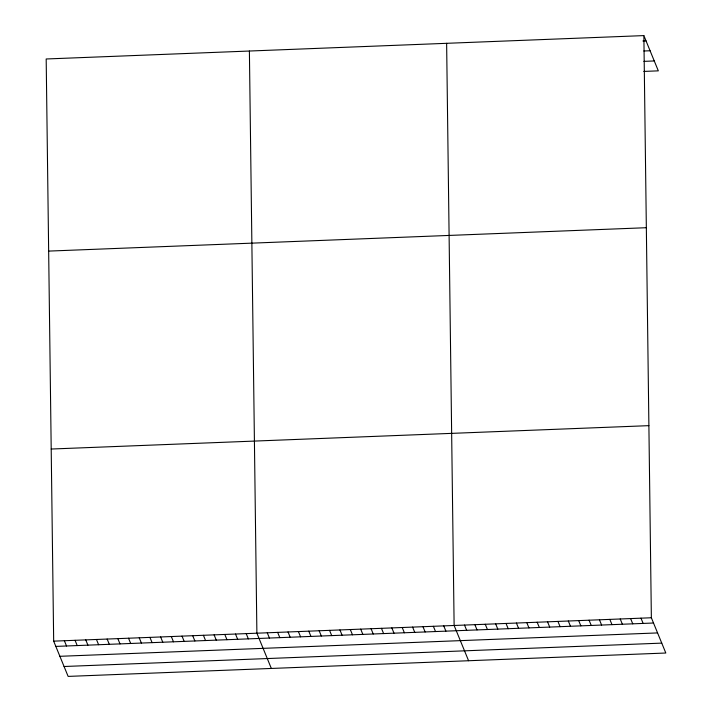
<?xml version="1.0" encoding="UTF-8"?>
<svg xmlns="http://www.w3.org/2000/svg" width="712" height="712" viewBox="0 0 712 712"><rect width="100%" height="100%" fill="white"/><g stroke="black" fill="none" stroke-linecap="round" stroke-linejoin="round"><path stroke-width="1.07" d="M643.871 35.6L46.182 58.98L53.676 641.147L68.129 676.4L665.818 653.02L651.364 617.767L643.871 35.6L658.324 70.853L643.79 71.422M642.909 40.976L646.024 40.86M643.853 50.997L650.083 50.757M643.888 61.366L654.266 60.956M48.656 251.096L646.345 227.715M51.202 449.032L648.89 425.651M53.676 641.147L651.364 617.767M55.83 646.407L653.518 623.018M59.888 656.304L657.577 632.923M64.071 666.503L661.76 643.123M640.978 618.167L643.141 623.427M630.601 618.577L632.754 623.837M620.223 618.986L622.377 624.237M609.837 619.387L611.991 624.647M599.459 619.796L601.613 625.056M589.073 620.197L591.236 625.456M578.696 620.606L580.85 625.866M568.318 621.015L570.472 626.275M557.932 621.416L560.086 626.676M547.555 621.825L549.708 627.085M537.168 622.235L539.331 627.486M526.791 622.635L528.945 627.895M516.414 623.044L518.567 628.304M506.027 623.445L508.181 628.705M495.65 623.854L497.804 629.114M485.264 624.264L487.426 629.524M474.886 624.664L477.04 629.924M464.509 625.074L466.663 630.334M468.585 660.736L454.123 625.483L446.629 43.316M443.745 625.884L445.899 631.144M433.359 626.293L435.522 631.553M422.981 626.702L425.135 631.953M412.604 627.103L414.758 632.363M402.218 627.512L404.38 632.772M391.84 627.913L393.994 633.173M381.454 628.322L383.617 633.582M371.077 628.732L373.23 633.991M360.699 629.132L362.853 634.392M350.313 629.542L352.476 634.801M339.935 629.951L342.089 635.202M329.549 630.351L331.712 635.611M319.172 630.761L321.326 636.021M308.794 631.161L310.948 636.421M298.408 631.571L300.571 636.831M288.031 631.98L290.185 637.24M277.653 632.381L279.807 637.641M267.267 632.79L269.421 638.05M271.343 668.452L256.89 633.199L249.396 51.033M246.192 633.618L248.346 638.869M235.494 634.036L237.657 639.287M224.796 634.454L226.959 639.705M214.107 634.873L216.261 640.133M203.41 635.291L205.563 640.551M192.712 635.709L194.874 640.969M182.023 636.128L184.177 641.387M171.325 636.546L173.479 641.806M160.627 636.964L162.781 642.224M149.929 637.382L152.092 642.642M139.24 637.801L141.394 643.061M128.543 638.219L130.696 643.479M117.845 638.637L119.999 643.897M107.147 639.056L109.31 644.316M96.458 639.474L98.612 644.734M85.76 639.892L87.914 645.152M75.063 640.311L77.216 645.57M64.365 640.729L66.528 645.989"/></g></svg>
